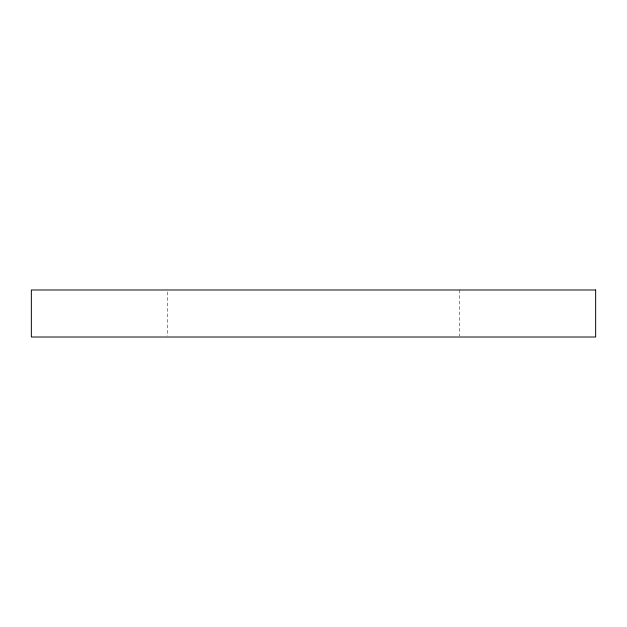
<?xml version="1.0" encoding="UTF-8"?>
<svg xmlns="http://www.w3.org/2000/svg" width="627" height="627" viewBox="0 0 627 627"><rect width="100%" height="100%" fill="white"/><g stroke="black" fill="none" stroke-linecap="round" stroke-linejoin="round"><path stroke-width="0.47" stroke-dasharray="3.13 2.35" d="M459.277 289.987L459.277 336.033M167.722 291.947L167.722 336.033"/><path stroke-width="0.94" d="M595.65 289.987L31.35 289.987L31.35 337.012L595.65 337.012L595.65 289.987"/></g></svg>
